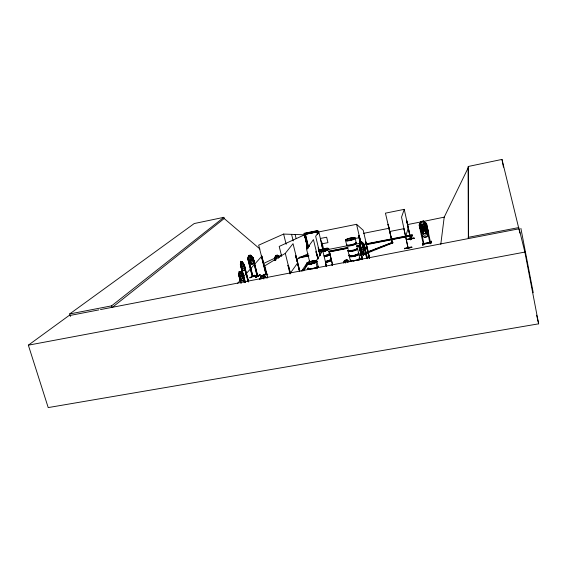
<?xml version="1.0" encoding="UTF-8"?>
<svg xmlns="http://www.w3.org/2000/svg" width="567" height="567" viewBox="0 0 567 567"><rect width="100%" height="100%" fill="white"/><g stroke="black" fill="none" stroke-linecap="round" stroke-linejoin="round"><path stroke-width="0.85" d="M468.257 166.478L468.385 238.572L468.257 166.478L501.972 159.419L519.946 233.136M263.818 278.992L263.832 275.349L261.259 275.81L259.587 279.503M276.49 258.446L276.505 255.823L277.143 255.76L278.418 258.268M267.532 274.726L263.208 274.889L267.737 274.52M262.195 278.34L262.287 276.143L263.116 276.001L263.825 277.256M248.296 258.382L247.616 258.552L248.849 255.455L248.693 258.375L249.253 260.544L250.883 262.16L252.081 262.06L252.847 260.239L252.28 258.063L250.642 255.292L248.75 255.405L247.68 258.46L252.329 276.717L257.68 276.313L257.624 275.569L257.106 275.619L257.22 276.363M345.317 263.088L345.452 260.749L346.324 260.508L347.415 262.457M277.695 255.235L275.654 255.441L277.695 255.235L279.29 256.986L277.632 255.341L275.704 255.519L275.923 260.033M250.104 277.745L254.491 275.534L254.392 275.158L249.877 277.78M423.351 228.501L423.088 231.251L423.372 232.583L424.449 233.604M248.14 258.29L253.024 276.568L252.854 275.909L252.244 275.966M240.727 282.983L238.509 274.52L239.068 274.173L241.315 282.926M324.381 249.147L324.955 249.126L324.65 249.338M260.948 279.276L261.344 275.867L263.818 275.442L267.085 278.255M324.43 249.289L324.118 249.395M323.183 251.316L323.516 251.273M444.145 217.303L468.42 167.308M440.779 244.377L444.209 217.147L423.336 221.442M344.212 262.776L344.438 260.494L343.446 263.003L344.523 260.586L347.054 259.828L348.655 262.138M312.056 261.926L312.601 261.352M332.134 265.25A5.025 1.091 -13.5 0 0 332.489 264.888L332.567 264.817A5.032 1.091 -13.5 0 1 332.553 265.143M311.46 263.69L311.233 263.917M311.155 263.889L311.531 263.747L310.631 263.946M311.878 261.812L311.708 261.997M310.978 263.506L311.503 263.726M311.304 263.726L310.858 263.783M362.575 246.326L362.32 247.786L361.774 248.041L360.938 247.092M423.414 221.13L420.99 221.612L420.438 224.83L420.927 227.112L422.918 228.607L424.534 228.288L425.767 226.155C426.129 222.902 419.516 217.898 426.568 223.582L427.872 229.678L426.058 233.2L423.556 233.689L420.445 231.123M425.349 230.089L422.925 230.571L419.871 228.118L421.593 224.575L421.09 227.877L421.586 230.152L423.57 231.648L425.186 231.329L426.427 229.196L425.937 226.92L422.706 221.669L421.898 221.825L421.926 225.928L423.003 226.949L423.811 226.786L424.343 225.453L424.102 224.064L427.22 226.637L425.399 230.181L422.897 230.67L419.786 228.104L421.6 224.56L424.102 224.064M430.58 243.604L430.842 241.875L430.488 243.675L430.899 243.59C432.224 236.177 429.793 247.992 430.785 241.953L431.196 241.875M425.909 223.731L426.469 223.653L430.608 242.853L430.495 242.088L429.829 242.194M430.488 243.675L430.722 241.556M359.783 258.183L358.713 253.619M429.914 242.988L425.774 223.759M243.76 277.313C241.436 276.98 239.671 248.991 241.173 267.589C240.146 269.956 246.723 271.338 243.243 270.558L241.173 267.589M240.947 282.89L238.742 274.378L239.288 271.387L238.721 274.435L239.189 274.442M243.633 277.809L243.123 280.821L241.655 280.644L239.48 277.504L238.672 274.407M428.574 233.299L426.788 236.758L424.371 237.226L421.238 234.752L424.35 237.311L426.852 236.808L428.666 233.292L428.014 230.259L428.666 233.292M422.706 245.128L423.039 243.413L423.45 243.378C423.521 242.095 422.245 245.922 423.088 245.107L423.343 242.988M427.787 229.67L426.001 233.115M423.854 243.427C424.789 244.93 422.621 242.357 423.336 244.271L430.53 242.867M426.058 233.2L423.563 233.675L420.516 231.102M423.414 244.249L423.939 244.072M423.131 243.576L423.273 244.207M427.135 226.623L424.073 224.163L421.65 224.645M427.22 226.651L425.406 230.159M426.561 223.604L423.436 221.045L420.941 221.527L419.126 225.078L423.336 244.249M424.159 228.359L425.505 230.776L425.789 232.116L425.257 233.441M414.13 238.275L407.085 239.664L414.13 238.275L414.045 237.892L407 239.281L407.085 239.664M359.4 245.979L362.469 259.098M420.586 231.719L422.394 228.196L424.896 227.7L427.39 229.741C421.246 224.702 427.894 230.322 427.213 232.817L425.98 234.936L424.364 235.255L422.38 233.76C420.679 231.088 424.747 223.795 420.671 231.726M244.306 267.071L243.902 268.779L243.045 268.715C241.847 267.546 239.026 261.125 242.322 261.883L243.725 264.846L247.921 281.09M242.768 277.022L242.343 278.794L241.443 278.716L240.075 276.788L239.331 271.465L240.677 271.572L242.159 274.69L244.157 282.479M364.659 247.255L363.723 251.153L362.044 251.861L359.648 249.608L358.918 246.475L359.932 242.563M362.015 259.317L359.046 246.475L359.974 242.626C362.554 240.252 364.758 245.164 364.723 247.255L363.787 251.153L361.562 241.783L359.868 242.563L362.1 251.954L359.698 249.558M419.878 225.007L424.003 244.122M420.99 221.612L419.211 225.092L419.842 224.915M410.536 238.459L410.402 239.175L410.763 239.076L404.25 209.351L385.447 213.164L392.314 242.626L387.941 224.348M408.339 247.793L407.935 247.134M410.444 239.154C410.005 238.948 410.706 238.005 410.274 238.423M408.042 248.006L401.535 217.161L404.25 209.351M411.125 238.097L410.543 239.791L410.962 238.076M410.565 239.728L410.997 238.119M410.451 239.019L410.791 238.962M404.484 248.686L411.819 247.375L404.484 248.686L404.413 248.318L411.755 246.886L411.84 247.283L404.469 248.75M410.834 235.971L410.706 235.404L409.962 239.161L411.33 238.891L412.138 234.837L366.204 243.86M411.33 238.891L412.138 234.837M410.402 239.026L410.763 239.076L406.702 220.591M408.091 247.829L403.888 228.756M405.752 236.368L408.283 227.821M308.689 246.418L309.298 245.872M308.802 246.291L309.036 245.66L308.732 246.043M391.698 243.477L392.208 241.783M391.506 243.512L392.251 241.84M250.657 255.214L251.039 264.059C245.419 257.127 250.097 265.576 252.847 263.924L253.981 260.855L253.236 257.95L250.657 255.214L253.18 257.985L257.829 276.228M274.832 260.118L274.456 258.623L275.704 255.419M275.753 255.497L274.393 258.722L275.144 258.566M364.326 253.357L363.567 255.115L363.128 254.845C364.134 256.539 364.595 249.714 363.305 255.164M363.213 255.235L364 253.371M362.143 251.216C361.689 255.334 365.091 255.32 362.788 251.089M363.355 253.718L363.064 253.782M362.795 254.533L362.66 253.796L363.362 253.655M259.679 279.517L261.344 275.867M360.534 242.648L359.23 235.674L358.585 235.801L360.336 243.569M326.28 265.994C325.876 262.464 324.955 262.641 326.011 266.043M366.643 258.049L363.468 244.356M318.193 247.829L319.986 255.249M321.461 243.293L322.176 243.03L323.566 249.019M322.176 243.03L321.22 243.335L322.694 249.197M303.572 270.728L307.279 265.2M302.969 270.835L307.137 264.633L305.79 264.888L301.587 271.104M302.204 270.998L303.132 269.608M297.76 262.783L290.254 273.251L285.286 253.35L293.04 243.668L299.823 271.118M369.486 257.546L363.234 230.294L356.565 224.305L318.796 231.91L315.663 236.248L320.022 254.328M317.789 230.585L318.399 233.115M316.903 231.96L305.287 234.284L316.903 231.96L317.527 234.532M307.796 248.452L304.167 233.278L307.853 248.374M237.594 283.337L241.124 279.382M243.477 276.746L261.699 256.312M350.13 238.82L351.533 238.416L350.491 238.544M350.023 240.089L349.704 240.11M350.81 238.75L350.208 238.75L350.697 238.771M350.867 238.282L351.327 238.253L350.576 238.558M363.199 254.477L363.638 254.526L362.76 251.146M323.459 251.231L322.857 251.273M312.906 261.713L313.253 261.564L312.339 261.819M322.836 251.344L323.133 251.323M323.814 249.367L324.778 249.232M224.199 218.529L112.103 307.569L111.593 305.854L223.88 217.324L224.199 218.529L259.92 248.998M100.494 309.582L519.11 228.785L524.879 252.081L538.65 323.828L48.209 407.581L28.35 345.175L68.813 315.691L98.786 309.908M70.428 316.471L69.663 313.962L194.24 223.54L223.88 217.324M254.406 275.491L249.863 277.83M422.975 245.072L423.003 244.703M287.752 265.703L288.44 265.285L290.304 272.741M266.603 274.456L261.784 256.178L261.352 256.376L265.973 274.669C267.581 274.123 265.342 273.485 266.674 274.407M266.327 273.755L265.845 273.974L266.433 273.79M285.286 253.35L264.796 265.852L267.744 277.419M426.079 230.663L424.307 228.551C426.412 225.354 424.073 225.035 423.762 228.168C422.302 225.475 420.296 226.467 423.457 228.699C420.969 231.719 423.84 232.52 423.988 229.054L425.534 230.762L426.001 230.627M351.327 238.48L350.76 238.707M311.885 261.564L312.346 261.401M312.034 261.678L311.673 261.911L312.502 261.819M324.402 249.182L324.714 248.97M392.754 242.279L363.56 253.881L362.689 253.782L392.754 242.279L392.881 242.846L363.695 254.463L362.823 254.413M259.877 274.761L255.554 277.036L255.653 277.419L260.267 275.115L259.863 274.761L260.026 275.08M259.913 274.789L255.667 277.32L259.977 275.038M257.716 275.569L256.95 275.704L257.581 276.342L253.236 257.95M274.456 258.623L274.974 260.352M275.498 260.303L275.066 258.573L275.349 260.381M252.35 276.71L252.4 275.938L252.414 276.625M252.081 276.058L253.017 276.583M277.632 255.341L278.964 257.468M252.847 263.832L253.981 260.855M252.847 263.924L251.004 264.002M257.12 276.37L252.641 258.049M248.261 258.432L252.868 276.661M247.68 258.46L252.471 276.625L257.276 276.278M248.8 255.377L250.642 255.292M249.501 255.795L250.153 255.717L251.372 258.141L251.408 260.586L250.805 260.643L249.905 259.573L249.551 255.774M304.436 234.816L283.613 234.065L258.672 245.178L266.199 274.641L266.625 274.435L266.15 274.662L265.98 274.003M263.216 274.903L263.379 274.4L267.695 274.215M296.428 259.431L308.115 253.768M306.534 246.354C307.512 245.468 305.868 247.97 307.151 248.892M362.037 251.954L363.738 251.089M263.372 263.556L275.314 257.935M278.503 256.433L281.686 254.937M261.961 256.164L261.352 256.376M358.918 246.475L359.698 246.255L362.667 259.098M359.046 246.475L359.698 246.255M364.156 244.193L363.504 244.412L364.156 244.193L367.487 258.68M360.626 245.717L360.562 242.782L361.172 242.527M362.866 254.519L363.553 254.377L363.277 253.74M266.341 274.463L261.784 256.178M323.233 250.912L323.112 250.94M322.999 251.294L323.339 251.28M324.005 249.14L324.501 248.984M324.955 249.126L324.041 249.253M324.756 249.388L325.231 249.175L324.487 248.998M350.526 238.537L350.179 238.849L350.966 238.764M363.638 254.087L365.254 253.442M369.308 251.833L373.362 250.224M374.985 249.579L379.032 247.963M380.655 247.318L384.709 245.709M386.325 245.064L392.881 242.846M241.655 280.722L243.073 280.743L243.682 277.837M239.48 277.504L241.726 280.615M242.442 274.463L242.159 274.825L242.867 274.719L244.753 282.43M240.273 271.969L241.471 274.634L241.712 277.171L240.486 275.888L240.132 274.52L239.891 271.905L240.344 271.94M245.064 267.837L244.639 270.707C245.865 267.539 244.462 264.286 242.251 261.834M240.614 271.6L242.867 274.719L240.614 271.522M244.873 282.458L240.514 264.633M240.245 264.739L240.805 264.683L245.433 282.409M248.707 281.891L244.292 264.917L243.725 264.973L244.405 264.867M244.306 264.917L242.322 261.812L240.925 261.756M241.499 262.245L241.996 262.245L243.073 264.803L243.293 267.227L242.13 266.022L241.57 262.216M307.179 246.078L307.555 248.693M312.63 261.741L313.175 261.486L312.545 261.649M312.92 261.798L312.502 261.869M344.438 260.494L347.047 259.714L349.754 261.784M350.93 238.721L351.391 238.338M324.367 249.026L323.963 249.43M324.714 249.36L324.345 249.452M324.749 249.452L324.359 249.551M358.954 235.794L359.202 235.73M365.587 242.159L365.963 242.208L365.587 242.159L369.301 258.339M392.279 242.633L388.239 224.334M324.593 249.182L324.204 249.26M312.367 261.529L312.906 261.437M312.594 261.557L312.162 261.663M312.53 261.919L311.829 261.911M304.118 233.349L317.839 230.514M406.667 220.726L410.437 239.175M363.497 233.349L389.515 228.175M407.723 224.553L421.6 221.789M308.965 245.752L309.589 245.837M308.072 245.993L308.15 246.326M308.873 245.915L309.256 245.929M321.709 243.881L327.946 242.641L326.649 237.212L320.412 238.459L322.97 249.09M389.543 231.534L404.023 228.664M354.985 238.53L359.102 237.715L360.364 243.172L356.246 243.98M392.158 241.889L391.967 242.683M407.106 239.572L414.151 238.183M328.385 249.473L347.21 245.766M302.076 256.454L308.143 255.263M328.945 251.174L347.139 247.602M356.671 245.731L360.144 245.05M299.241 257.29L308.788 255.419M328.747 251.5L347.84 247.751M356.515 246.043L359.988 245.362M366.062 244.171L412.06 235.142L412.181 235.709M299.61 257.51L307.413 255.979M329.073 251.727L344.672 248.665M346.402 248.325L348.138 247.985M357.671 246.113L359.4 245.773M366.332 244.412L368.068 244.072M369.804 243.732L379.33 241.861M381.067 241.521L405.327 236.758M407.063 236.418L410.529 235.744M298.504 258.006L308.916 255.965M328.874 252.046L347.968 248.303M356.643 246.602L359.251 246.092M366.19 244.731L410.444 236.049M409.835 238.594L411.203 238.324M364.368 253.385L363.886 253.088M407.886 247.325L408.233 247.283M69.663 313.962L111.593 305.854M468.136 237.353L518.869 227.551M28.35 345.175L524.879 252.081M311.978 261.848L312.374 261.897M429.814 242.279L429.814 242.995M363.397 254.59L362.632 251.33M323.885 249.494L324.239 249.43M252.655 257.992L257.411 276.257M252.485 258.127L253.137 258.006M240.777 264.399L240.458 264.661M359.868 242.563L360.357 248.438L361.866 249.792L362.951 249.282L363.617 246.914L363.078 244.568L361.555 241.875M360.562 242.782L359.067 235.893M324.792 249.119L325.189 249.14M239.224 271.416L240.677 271.494M242.414 274.655L242.754 274.768M363.334 254.576L362.519 251.209M242.421 274.69L244.377 282.394M266.518 277.624L263.811 275.378L265.469 277.844M361.562 241.783L363.957 244.193L367.288 258.687M364 246.156L367.721 249.863M361.108 242.527L362.256 244.951M410.494 239.437L410.543 239.791M240.599 264.761L245.227 282.494M244.2 278.999L245.079 282.373M242.534 274.86L244.306 281.664M238.877 274.556L241.095 283.018M244.086 264.995L248.282 281.126M243.938 264.888L248.353 281.856M281.686 256.369L279.198 246.432L304.38 234.887L307.661 248.346M283.613 234.065L286.151 244.278M287.986 265.675L290.056 273.974M291.566 234.355L293.196 240.94M299.702 271.295L295.662 255.348L299.574 271.168M295.747 256.348L296.988 261.344M297.399 263.01L299.454 271.345M305.79 264.888L305.932 265.462M295.138 234.483L296.158 238.622M308.526 246.971L305.4 234.143L317.031 231.783L317.64 234.299M308.413 247.12L305.252 234.079L317.088 231.69L317.697 234.214M307.888 248.062L304.337 233.491L317.655 230.804L318.278 233.384M306.719 246.347L307.335 248.878M309.816 262.486L306.556 249.14L313.438 239.593L318.094 258.828M317.995 258.999L316.017 251.344L317.64 258.042M316.117 252.343L316.932 255.696M316.875 261.146A5.309 1.113 -13.7 0 1 310.014 263.931A5.309 1.113 -13.7 0 1 308.044 262.5A5.309 1.113 -13.7 0 1 316.57 260.926A5.309 1.113 -13.7 0 0 308.044 262.5A5.309 1.113 -13.7 0 0 310.014 263.931A5.309 1.113 -13.7 0 0 316.868 261.139L318.009 265.923A5.294 1.134 -13.7 0 1 317.584 266.618M317.385 268.141L315.776 261.522L322.751 250.685L326.464 266.143M318.796 231.91L322.885 249.225M325.706 264.144L326.117 265.859M318.491 247.701L319.49 251.819M318.243 247.751L320.036 255.171M331.383 259.892L332.46 264.413M331.376 259.892L332.425 264.293M536.63 315.209L538.65 323.828M345.579 240.394L346.621 244.845M348.145 251.301L349.173 255.738M349.272 256.164L350.314 260.586M359.244 246.468L362.214 259.317M355.112 237.991L356.133 242.442M358.67 253.336L357.642 248.906A4.919 1.014 -13.1 0 1 352.298 251.273A4.919 1.014 -13.1 0 1 348.457 250.699M365.843 242.095L369.358 257.418M365.708 242.272L369.429 258.46M366.814 253.428L359.832 255.256M363.702 244.405L366.842 258.042M359.23 235.674L360.895 242.69M356.565 224.305L360.782 242.584M501.972 159.419L503.461 167.123M520.889 228.352L533.235 292.707M316.925 261.458A5.287 1.106 -13.7 0 1 310.525 264.158A5.287 1.106 -13.7 0 1 307.569 263.102A5.287 1.106 -13.7 0 1 315.996 261.125M318.25 266.554A5.365 1.155 -13.7 0 1 314.876 268.567M310.865 269.46A5.365 1.155 -13.7 0 1 308.32 268.474M318.264 266.915A5.294 1.141 -13.7 0 1 317.116 268.042M308.009 269.509A5.294 1.141 -13.7 0 1 308.072 269.19M318.172 266.249A5.365 1.155 -13.7 0 1 312.098 268.942M310.787 269.155A5.365 1.155 -13.7 0 1 308.25 268.17M316.875 267.043A5.294 1.134 -13.7 0 1 310.156 268.85A5.294 1.134 -13.7 0 1 308.228 267.815M356.643 248.289A4.99 1.028 -13.1 0 1 356.43 249.693A4.99 1.028 -13.1 0 1 350.222 251.259A4.99 1.028 -13.1 0 1 348.322 250.387M358.394 253.385A4.926 1.042 -13.1 0 1 354.021 255.845A4.926 1.042 -13.1 0 1 349.541 255.363M358.337 253.151A4.926 1.042 -13.1 0 1 353.964 255.611A4.926 1.042 -13.1 0 1 349.485 255.136M356.005 242.853A4.997 0.999 -13.1 0 1 352.185 245.121A4.997 0.999 -13.1 0 1 346.699 245.199M357.09 247.793A4.919 1.014 -13.1 0 1 352.702 250.217A4.919 1.014 -13.1 0 1 348.244 249.778M356.019 243.193A4.926 0.985 -13.1 0 1 351.625 245.582A4.926 0.985 -13.1 0 1 347.167 245.185M357.224 248.098A4.99 1.028 -13.1 0 1 352.78 250.55A4.99 1.028 -13.1 0 1 348.251 250.104M355.941 242.57A4.997 0.999 -13.1 0 1 352.114 244.838A4.997 0.999 -13.1 0 1 346.635 244.916M355.807 242.265A4.926 0.978 -13.1 0 1 352.036 244.505A4.926 0.978 -13.1 0 1 346.621 244.583M349.662 255.816A4.905 1.042 -13.1 0 0 354.127 256.298A4.905 1.042 -13.1 0 0 358.486 253.846A4.883 1.035 -13.1 0 1 354.127 256.291A4.883 1.035 -13.1 0 1 349.683 255.816M359.655 258.566A4.975 1.077 -13.1 0 1 359.081 259.792M358.195 260.196A4.975 1.077 -13.1 0 1 357.097 260.593M351.356 261.522A4.975 1.077 -13.1 0 1 350.704 260.565M359.669 258.906A4.905 1.07 -13.1 0 1 359.102 260.118M350.526 261.507A4.905 1.07 -13.1 0 1 350.838 260.877M359.932 258.488A4.975 1.077 -13.1 0 1 357.033 260.303M354.531 260.94A4.975 1.077 -13.1 0 1 353.298 261.139M351.292 261.231A4.975 1.077 -13.1 0 1 350.64 260.281M358.939 258.176A4.975 1.077 -13.1 0 1 359.584 258.283M359.45 257.985A4.912 1.063 -13.1 0 1 355.098 260.466A4.912 1.063 -13.1 0 1 350.626 259.955M331.057 259.339A5.103 1.077 -13.5 0 1 330.313 260.6A5.103 1.077 -13.5 0 1 325.671 262.067M332.113 264.08A5.018 1.084 -13.5 0 1 332.049 264.945M321.907 251.663A5.032 1.006 -13.5 0 1 320.695 250.224A5.025 0.999 -13.5 0 1 328.605 248.892A5.032 1.006 -13.5 0 1 323.133 251.457A5.025 0.999 -13.5 0 0 328.605 248.892A5.025 0.999 -13.5 0 0 322.013 249.239A5.053 1.006 -13.5 0 0 320.716 251.309A5.053 1.006 -13.5 0 0 328.662 248.828A5.053 1.006 -13.5 0 0 322.006 249.239A5.025 0.999 -13.5 0 0 320.738 251.287A5.025 0.999 -13.5 0 0 328.626 248.828A5.032 1.006 -13.5 0 0 320.695 250.224A5.025 0.999 -13.5 0 0 321.914 251.67A5.025 0.999 -13.5 0 1 320.702 250.21A5.025 0.999 -13.5 0 1 328.612 248.906A5.025 0.999 -13.5 0 1 323.14 251.465M332.163 264.208A5.032 1.091 -13.5 0 1 332.099 265.08M329.71 253.697A5.11 1.049 -13.5 0 1 328.959 254.93A5.11 1.049 -13.5 0 1 324.303 256.39M330.837 258.743A5.025 1.056 -13.5 0 1 330.1 259.984A5.032 1.056 -13.5 0 1 325.529 261.43A5.025 1.056 -13.5 0 0 330.1 259.984A5.032 1.056 -13.5 0 0 330.852 258.736M329.718 254.044A5.025 1.035 -13.5 0 1 328.973 255.263A5.039 1.035 -13.5 0 1 324.395 256.702M324.395 256.695A5.025 1.035 -13.5 0 0 328.973 255.263A5.039 1.035 -13.5 0 0 329.725 254.044M330.993 259.048A5.103 1.077 -13.5 0 1 330.242 260.31A5.103 1.077 -13.5 0 1 325.6 261.777M329.64 253.406A5.11 1.042 -13.5 0 1 328.888 254.64A5.11 1.042 -13.5 0 1 324.232 256.093M320.05 255.752A5.039 1.028 -13.5 0 1 320.086 255.469M422.557 224.879L422.578 228.976L423.655 229.989L424.463 229.833L424.995 228.494L424.711 227.161L423.365 224.702L422.557 224.858M429.715 242.442L423.974 243.612L429.715 242.442M309.653 261.153L309.27 261.38L309.653 261.153M257.156 275.803L252.747 276.193L257.156 275.803M331.156 258.942L330.037 254.243L331.149 258.942M308.405 263.91A5.309 1.106 -13.7 0 0 316.783 261.267A5.309 1.106 -13.7 0 0 309.873 261.621A5.309 1.106 -13.7 0 0 308.405 263.91M347.401 240.443A4.94 0.957 -13.2 0 0 355.084 238.055A4.94 0.957 -13.2 0 0 348.422 238.523A4.94 0.957 -13.2 0 0 347.401 240.443M353.928 255.476A4.905 1.035 -13.1 0 0 358.294 253.024A4.883 1.028 -13.1 0 1 353.928 255.469A4.905 1.035 -13.1 0 1 349.478 255.001A4.883 1.028 -13.1 0 0 353.928 255.469M347.521 240.904A4.926 0.957 -13.2 0 0 355.176 238.523A4.926 0.957 -13.2 0 0 348.535 238.983A4.926 0.957 -13.2 0 0 347.521 240.904M347.443 240.628A4.94 0.957 -13.2 0 0 355.126 238.239A4.94 0.957 -13.2 0 0 348.464 238.707A4.94 0.957 -13.2 0 0 347.443 240.628M354.063 256.029A4.926 1.042 -13.1 0 0 358.436 253.569A4.926 1.042 -13.1 0 1 354.056 256.008A4.926 1.042 -13.1 0 1 349.584 255.547A4.926 1.042 -13.1 0 0 354.056 256.008M330.334 260.933A5.018 1.063 -13.5 0 0 331.064 259.686A5.032 1.063 -13.5 0 1 330.341 260.933A5.032 1.063 -13.5 0 1 325.756 262.379A5.018 1.063 -13.5 0 0 330.334 260.933M332.503 264.591A5.025 1.091 -13.5 0 0 332.198 264.378A5.032 1.091 -13.5 0 1 332.517 264.605M320.766 251.486A5.053 1.006 -13.5 0 0 328.704 249.005A5.053 1.006 -13.5 0 0 322.049 249.416A5.053 1.006 -13.5 0 0 320.766 251.486A5.053 1.006 -13.5 0 0 328.704 249.019A5.053 1.006 -13.5 0 0 322.049 249.43A5.053 1.006 -13.5 0 0 320.766 251.493M324.168 255.745A5.032 1.028 -13.5 0 0 329.796 253.293A5.039 1.028 -13.5 0 1 324.168 255.745M329.491 253.095A5.032 1.028 -13.5 0 0 328.874 252.995A5.039 1.028 -13.5 0 1 329.498 253.095"/></g></svg>
